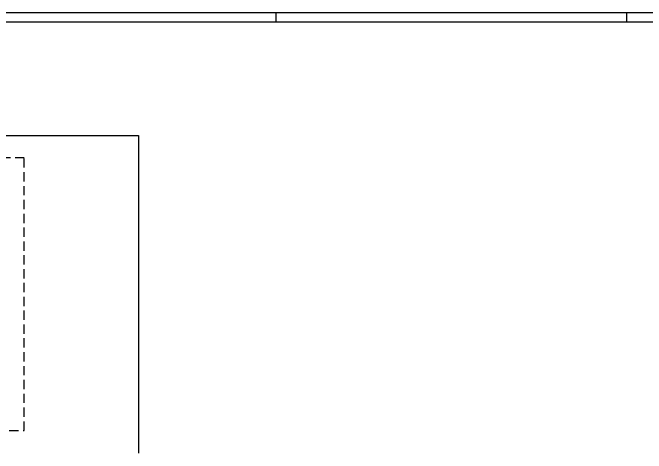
# Model space of a CAD drawing. Extents: x 40 to 135.7, y -30.7 to 15.6.
# Drawn here: x 73.27 to 90.43, y -30.7 to -18.76 of the extents above; entities that cross this region are included whole.
import ezdxf

# ---------------------------------------------------------------- set-up
doc = ezdxf.new("R2010")
doc.units = 0
doc.header["$LTSCALE"] = 0.5
doc.linetypes.add('AUSGEZOGEN', pattern=[1000.01, 1000, 0.01])
doc.linetypes.add('STRICHLINIE', pattern=[0.75, 0.5, -0.25])
doc.layers.add('DETAIL', color=7, linetype='Continuous')
doc.layers.add('RAHMEN', color=7, linetype='Continuous')
doc.layers.add('NOPLOT', color=7, linetype='Continuous', plot=False)

# ---------------------------------------------------------------- blocks, each defined once
blk = doc.blocks.new('A1-57-0')
at = {"layer": 'RAHMEN', "color": 5}
blk.add_line((2, 0.5), (137.4, 0.5), dxfattribs=at)
at = {"layer": 'RAHMEN', "color": 7}
for p, q in [((80.9, 0), (80.9, 0.5)), ((99.9, 0), (99.9, 0.5))]:
    blk.add_line(p, q, dxfattribs=at)
at = {"layer": 'RAHMEN'}
blk.add_line((0, 0), (137.9, 0), dxfattribs=at)

msp = doc.modelspace()

# ---------------------------------------------------------------- linework, layer by layer
at = {"layer": 'DETAIL', "color": 102, "linetype": 'STRICHLINIE'}
msp.add_lwpolyline([(67.9272, -22.6951), (67.9272, -30.0855), (73.583, -30.0855), (73.583, -22.6951)], close=True, dxfattribs=at)
at = {"layer": 'NOPLOT', "color": 191, "linetype": 'AUSGEZOGEN'}
for p, q in [((66.8006, -22.0909), (76.6807, -22.0909)), ((76.6807, -22.0909), (76.6807, -30.7019))]:
    msp.add_line(p, q, dxfattribs=at)

# ---------------------------------------------------------------- block references
at = {"layer": 'RAHMEN', "color": 7, "linetype": 'AUSGEZOGEN', "xscale": 0.5, "yscale": 0.5, "zscale": 0.5}
msp.add_blockref('A1-57-0', (39.9553, -19.0109), dxfattribs=at)

doc.saveas('drawing.dxf')
